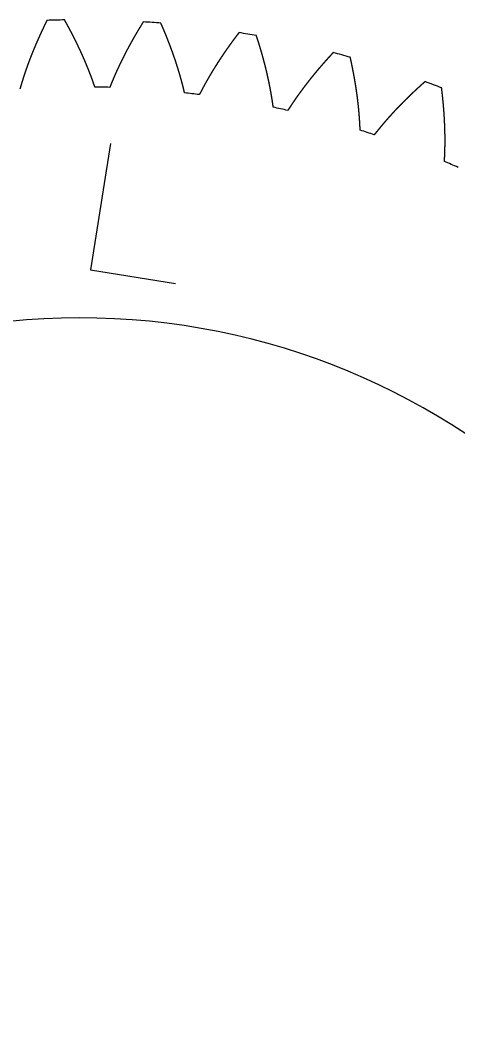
# Model space of a CAD drawing. Header units: millimetres. Extents: x -106 to 415, y -206 to 191.
# Drawn here: x -43.3 to -13.8, y -132.5 to -65.5 of the extents above; entities that cross this region are included whole.
import ezdxf

# ---------------------------------------------------------------- set-up
doc = ezdxf.new("R2010")
doc.units = ezdxf.units.MM
doc.header["$MEASUREMENT"] = 0

msp = doc.modelspace()

# ---------------------------------------------------------------- linework, layer by layer
at = {"linetype": 'Continuous'}
for p, q in [((-37.2005, -73.74388), (-38.55361, -82.22941)), ((-38.55361, -82.22941), (-32.8199, -83.14371))]:
    msp.add_line(p, q, dxfattribs=at)
for centre, radius, start, end in [((-39.25802, -132.45302), 67, 90.8761711, 91.8930599), ((-39.25802, -132.45302), 67, 85.3377095, 86.3545984), ((-39.25802, -132.45302), 67, 79.799248, 80.8161368), ((-39.25802, -132.45302), 67, 74.2607864, 75.2776753), ((-39.25802, -132.45302), 67, 68.7223249, 69.7392137), ((-39.25802, -132.45302), 62.5, 88.1569778, 89.0737916), ((-39.25802, -132.45302), 62.5, 82.6185162, 83.5353301), ((-39.25802, -132.45302), 62.5, 77.0800547, 77.9968686), ((-39.25802, -132.45302), 62.5, 71.5415932, 72.458407), ((-39.25802, -132.45302), 62.5, 66.0031316, 66.9199455), ((-39.25803, -132.45302), 47, 0.0000019, 177.2307676)]:
    msp.add_arc(centre, radius, start, end)
for points in [[(-41.47131, -65.48958), (-41.48136, -65.50969), (-41.50142, -65.54991), (-41.53138, -65.61027), (-41.57109, -65.69079), (-41.62032, -65.79152), (-41.66914, -65.89232), (-41.71755, -65.99321), (-41.76555, -66.09417), (-41.81314, -66.19521), (-41.86031, -66.29632), (-41.90706, -66.39751), (-41.95338, -66.49877), (-41.99929, -66.60011), (-42.04476, -66.70152), (-42.08981, -66.80299), (-42.13443, -66.90454), (-42.17862, -67.00616), (-42.22236, -67.10785), (-42.26567, -67.20961), (-42.30854, -67.31143), (-42.35096, -67.41332), (-42.39293, -67.51528), (-42.43446, -67.6173), (-42.47553, -67.71939), (-42.51614, -67.82153), (-42.55629, -67.92375), (-42.59598, -68.02602), (-42.63521, -68.12835), (-42.67396, -68.23074), (-42.71224, -68.3332), (-42.75004, -68.43571), (-42.78736, -68.53827), (-42.8242, -68.64089), (-42.86054, -68.74357), (-42.8964, -68.8463), (-42.93175, -68.94909), (-42.96661, -69.05193), (-43.00096, -69.15482), (-43.03481, -69.25776), (-43.06813, -69.36075), (-43.10093, -69.46378), (-43.1332, -69.56687), (-43.16492, -69.67), (-43.19612, -69.77317), (-43.22677, -69.87639), (-43.25086, -69.959), (-43.26869, -70.02098), (-43.28047, -70.0623), (-43.28633, -70.08297)], [(-38.24773, -69.96118), (-38.25458, -69.94082), (-38.26835, -69.90011), (-38.28915, -69.83907), (-38.3172, -69.75772), (-38.35281, -69.6561), (-38.38894, -69.55456), (-38.42562, -69.45308), (-38.46283, -69.35168), (-38.50057, -69.25034), (-38.53883, -69.14909), (-38.5776, -69.0479), (-38.61689, -68.94679), (-38.65667, -68.84576), (-38.69696, -68.7448), (-38.73773, -68.64392), (-38.77899, -68.54312), (-38.82074, -68.4424), (-38.86297, -68.34175), (-38.90569, -68.24119), (-38.94887, -68.14071), (-38.99253, -68.0403), (-39.03665, -67.93999), (-39.08123, -67.83975), (-39.12628, -67.7396), (-39.17178, -67.63953), (-39.21773, -67.53955), (-39.26414, -67.43965), (-39.31099, -67.33984), (-39.35828, -67.24012), (-39.40602, -67.14049), (-39.45419, -67.04094), (-39.5028, -66.94149), (-39.55184, -66.84212), (-39.60132, -66.74285), (-39.65121, -66.64366), (-39.70154, -66.54457), (-39.75228, -66.44557), (-39.80345, -66.34666), (-39.85503, -66.24785), (-39.90703, -66.14913), (-39.95944, -66.05051), (-40.01226, -65.95199), (-40.06549, -65.85356), (-40.11913, -65.75523), (-40.17317, -65.657), (-40.21672, -65.57849), (-40.24957, -65.51965), (-40.27154, -65.48045), (-40.28255, -65.46085)], [(-34.99807, -65.58858), (-35.01002, -65.60762), (-35.03386, -65.64572), (-35.06951, -65.7029), (-35.11681, -65.77922), (-35.17553, -65.87472), (-35.23385, -65.97035), (-35.29178, -66.06609), (-35.3493, -66.16194), (-35.40641, -66.25792), (-35.46312, -66.35401), (-35.51941, -66.45021), (-35.5753, -66.54653), (-35.63077, -66.64296), (-35.68582, -66.73951), (-35.74045, -66.83617), (-35.79466, -66.93293), (-35.84845, -67.02982), (-35.90181, -67.12681), (-35.95473, -67.22391), (-36.00723, -67.32112), (-36.05928, -67.41844), (-36.1109, -67.51587), (-36.16208, -67.61341), (-36.21281, -67.71105), (-36.26309, -67.8088), (-36.31292, -67.90666), (-36.3623, -68.00463), (-36.41122, -68.1027), (-36.45967, -68.20087), (-36.50766, -68.29915), (-36.55518, -68.39753), (-36.60222, -68.49602), (-36.64879, -68.59461), (-36.69488, -68.6933), (-36.74048, -68.79209), (-36.78559, -68.89098), (-36.83021, -68.98998), (-36.87433, -69.08907), (-36.91795, -69.18826), (-36.96106, -69.28756), (-37.00365, -69.38695), (-37.04572, -69.48643), (-37.08725, -69.58602), (-37.12825, -69.6857), (-37.16873, -69.78548), (-37.20068, -69.86538), (-37.2244, -69.92535), (-37.24012, -69.96534), (-37.24794, -69.98535)], [(-32.22112, -70.35042), (-32.22597, -70.3295), (-32.23574, -70.28765), (-32.25055, -70.22488), (-32.27062, -70.14121), (-32.29625, -70.03663), (-32.32243, -69.93207), (-32.34914, -69.82753), (-32.37638, -69.723), (-32.40417, -69.6185), (-32.43247, -69.51402), (-32.4613, -69.40957), (-32.49065, -69.30514), (-32.5205, -69.20074), (-32.55085, -69.09636), (-32.58169, -68.99202), (-32.61304, -68.88771), (-32.64487, -68.78342), (-32.67719, -68.67917), (-32.70999, -68.57496), (-32.74328, -68.47078), (-32.77704, -68.36663), (-32.81128, -68.26252), (-32.84598, -68.15845), (-32.88115, -68.05442), (-32.91678, -67.95043), (-32.95287, -67.84648), (-32.98941, -67.74257), (-33.02641, -67.6387), (-33.06386, -67.53488), (-33.10176, -67.43111), (-33.1401, -67.32738), (-33.17888, -67.22369), (-33.21811, -67.12006), (-33.25777, -67.01647), (-33.29786, -66.91294), (-33.33838, -66.80945), (-33.37934, -66.70601), (-33.42072, -66.60263), (-33.46253, -66.4993), (-33.50475, -66.39603), (-33.5474, -66.29281), (-33.59047, -66.18965), (-33.63395, -66.08654), (-33.67785, -65.98349), (-33.72215, -65.8805), (-33.75792, -65.79816), (-33.78494, -65.73642), (-33.80303, -65.69528), (-33.81209, -65.67471)], [(-28.56461, -66.31187), (-28.57834, -66.32967), (-28.60575, -66.36529), (-28.64675, -66.41877), (-28.70119, -66.49016), (-28.76885, -66.57955), (-28.83614, -66.6691), (-28.90303, -66.7588), (-28.96953, -66.84866), (-29.03564, -66.93868), (-29.10136, -67.02884), (-29.16668, -67.11917), (-29.2316, -67.20964), (-29.29612, -67.30027), (-29.36023, -67.39105), (-29.42393, -67.48198), (-29.48723, -67.57307), (-29.55012, -67.66431), (-29.61259, -67.75569), (-29.67464, -67.84723), (-29.73627, -67.93893), (-29.79748, -68.03077), (-29.85826, -68.12276), (-29.91861, -68.2149), (-29.97852, -68.3072), (-30.03801, -68.39964), (-30.09705, -68.49223), (-30.15565, -68.58497), (-30.2138, -68.67786), (-30.27151, -68.7709), (-30.32876, -68.86409), (-30.38555, -68.95743), (-30.44188, -69.05091), (-30.49775, -69.14455), (-30.55314, -69.23833), (-30.60806, -69.33226), (-30.66251, -69.42634), (-30.71648, -69.52056), (-30.76996, -69.61494), (-30.82295, -69.70946), (-30.87544, -69.80412), (-30.92742, -69.89894), (-30.97889, -69.9939), (-31.02984, -70.08902), (-31.08028, -70.18427), (-31.13019, -70.27968), (-31.1697, -70.35612), (-31.19911, -70.41352), (-31.21861, -70.45181), (-31.22833, -70.47097)], [(-26.2602, -71.3195), (-26.26302, -71.2982), (-26.2687, -71.25561), (-26.27738, -71.19171), (-26.28929, -71.10648), (-26.3047, -70.99992), (-26.32066, -70.89332), (-26.33716, -70.78669), (-26.35419, -70.68002), (-26.37176, -70.57333), (-26.38985, -70.46661), (-26.40846, -70.35986), (-26.42759, -70.25308), (-26.44722, -70.14629), (-26.46736, -70.03947), (-26.48799, -69.93264), (-26.50912, -69.82579), (-26.53074, -69.71892), (-26.55285, -69.61204), (-26.57544, -69.50514), (-26.59852, -69.39823), (-26.62207, -69.29131), (-26.6461, -69.18439), (-26.67059, -69.07745), (-26.69556, -68.97051), (-26.72098, -68.86357), (-26.74687, -68.75662), (-26.77322, -68.64967), (-26.80002, -68.54272), (-26.82728, -68.43577), (-26.85498, -68.32882), (-26.88313, -68.22187), (-26.91173, -68.11493), (-26.94076, -68.00799), (-26.97024, -67.90106), (-27.00015, -67.79414), (-27.0305, -67.68723), (-27.06128, -67.58032), (-27.09249, -67.47343), (-27.12413, -67.36654), (-27.15619, -67.25968), (-27.18868, -67.15282), (-27.22159, -67.04599), (-27.25492, -66.93916), (-27.28866, -66.83236), (-27.32282, -66.72558), (-27.35048, -66.64016), (-27.37141, -66.57611), (-27.38544, -66.53341), (-27.39248, -66.51207)], [(-22.23099, -67.65271), (-22.24637, -67.6691), (-22.27709, -67.70191), (-22.32306, -67.75117), (-22.38414, -67.81698), (-22.46012, -67.89942), (-22.53573, -67.98206), (-22.61096, -68.06489), (-22.68583, -68.14791), (-22.76032, -68.23112), (-22.83443, -68.31453), (-22.90816, -68.39812), (-22.98151, -68.48191), (-23.05447, -68.56589), (-23.12705, -68.65006), (-23.19923, -68.73442), (-23.27103, -68.81897), (-23.34242, -68.90371), (-23.41342, -68.98864), (-23.48402, -69.07377), (-23.55421, -69.15908), (-23.624, -69.24459), (-23.69337, -69.33029), (-23.76233, -69.41617), (-23.83088, -69.50225), (-23.89901, -69.58852), (-23.96671, -69.67499), (-24.03399, -69.76164), (-24.10084, -69.84848), (-24.16725, -69.93552), (-24.23323, -70.02275), (-24.29876, -70.11017), (-24.36385, -70.19778), (-24.42849, -70.28558), (-24.49268, -70.37358), (-24.55641, -70.46177), (-24.61969, -70.55016), (-24.6825, -70.63873), (-24.74484, -70.7275), (-24.8067, -70.81647), (-24.86808, -70.90563), (-24.92897, -70.99498), (-24.98937, -71.08454), (-25.04926, -71.17429), (-25.10865, -71.26423), (-25.16754, -71.35438), (-25.21425, -71.42665), (-25.24905, -71.48094), (-25.27216, -71.51717), (-25.28368, -71.5353)], [(-20.42065, -72.85936), (-20.42139, -72.8379), (-20.42294, -72.79495), (-20.42541, -72.73051), (-20.42904, -72.64453), (-20.4341, -72.53698), (-20.43969, -72.42934), (-20.44582, -72.32161), (-20.45248, -72.2138), (-20.45966, -72.10591), (-20.46737, -71.99794), (-20.4756, -71.88989), (-20.48433, -71.78177), (-20.49356, -71.67358), (-20.50329, -71.56532), (-20.51352, -71.45699), (-20.52424, -71.3486), (-20.53544, -71.24014), (-20.54713, -71.13163), (-20.5593, -71.02305), (-20.57195, -70.91441), (-20.58508, -70.80572), (-20.59867, -70.69697), (-20.61273, -70.58818), (-20.62726, -70.47933), (-20.64225, -70.37043), (-20.65769, -70.26148), (-20.67359, -70.15248), (-20.68995, -70.04345), (-20.70675, -69.93436), (-20.724, -69.82524), (-20.7417, -69.71608), (-20.75984, -69.60687), (-20.77842, -69.49763), (-20.79744, -69.38836), (-20.8169, -69.27905), (-20.83678, -69.1697), (-20.8571, -69.06033), (-20.87785, -68.95092), (-20.89902, -68.84148), (-20.92062, -68.73202), (-20.94265, -68.62253), (-20.96509, -68.51301), (-20.98795, -68.40347), (-21.01123, -68.29391), (-21.03493, -68.18433), (-21.05421, -68.09665), (-21.06886, -68.03087), (-21.07871, -67.98702), (-21.08365, -67.96509)], [(-16.05635, -69.59856), (-16.07324, -69.6134), (-16.10698, -69.64308), (-16.15749, -69.68769), (-16.22463, -69.74729), (-16.30821, -69.82202), (-16.39145, -69.89697), (-16.47433, -69.97215), (-16.55686, -70.04756), (-16.63903, -70.12319), (-16.72084, -70.19905), (-16.8023, -70.27514), (-16.88339, -70.35146), (-16.96412, -70.42801), (-17.04448, -70.50478), (-17.12447, -70.58178), (-17.20409, -70.659), (-17.28333, -70.73646), (-17.3622, -70.81414), (-17.44068, -70.89206), (-17.51878, -70.9702), (-17.59649, -71.04857), (-17.67381, -71.12717), (-17.75074, -71.206), (-17.82727, -71.28507), (-17.90341, -71.36436), (-17.97914, -71.44388), (-18.05447, -71.52364), (-18.12939, -71.60362), (-18.20389, -71.68384), (-18.27798, -71.7643), (-18.35165, -71.84498), (-18.42489, -71.9259), (-18.4977, -72.00706), (-18.57008, -72.08845), (-18.64203, -72.17008), (-18.71354, -72.25194), (-18.7846, -72.33405), (-18.85522, -72.41639), (-18.92538, -72.49896), (-18.99508, -72.58178), (-19.06431, -72.66485), (-19.13307, -72.74815), (-19.20134, -72.8317), (-19.26914, -72.9155), (-19.33645, -72.99954), (-19.38992, -73.06696), (-19.4298, -73.11764), (-19.45629, -73.15148), (-19.46951, -73.16841)], [(-14.75697, -74.95564), (-14.75564, -74.9342), (-14.75303, -74.89131), (-14.74928, -74.82692), (-14.74459, -74.741), (-14.73924, -74.63346), (-14.73442, -74.52578), (-14.73012, -74.41797), (-14.72634, -74.31002), (-14.72309, -74.20194), (-14.72034, -74.09373), (-14.71809, -73.98539), (-14.71635, -73.87693), (-14.7151, -73.76835), (-14.71434, -73.65966), (-14.71406, -73.55085), (-14.71427, -73.44193), (-14.71495, -73.3329), (-14.71611, -73.22376), (-14.71775, -73.11451), (-14.71985, -73.00516), (-14.72243, -72.89571), (-14.72546, -72.78616), (-14.72896, -72.67651), (-14.73291, -72.56677), (-14.73732, -72.45693), (-14.74217, -72.347), (-14.74748, -72.23698), (-14.75324, -72.12687), (-14.75943, -72.01668), (-14.76608, -71.9064), (-14.77315, -71.79604), (-14.78067, -71.68559), (-14.78862, -71.57507), (-14.79701, -71.46447), (-14.80582, -71.35379), (-14.81506, -71.24304), (-14.82473, -71.13221), (-14.83482, -71.02131), (-14.84533, -70.91034), (-14.85627, -70.7993), (-14.86762, -70.6882), (-14.87939, -70.57703), (-14.89157, -70.4658), (-14.90417, -70.3545), (-14.91718, -70.24314), (-14.92791, -70.15401), (-14.93614, -70.08713), (-14.94171, -70.04253), (-14.94452, -70.02022)]]:
    msp.add_open_spline(points, degree=5)

doc.saveas('drawing.dxf')
